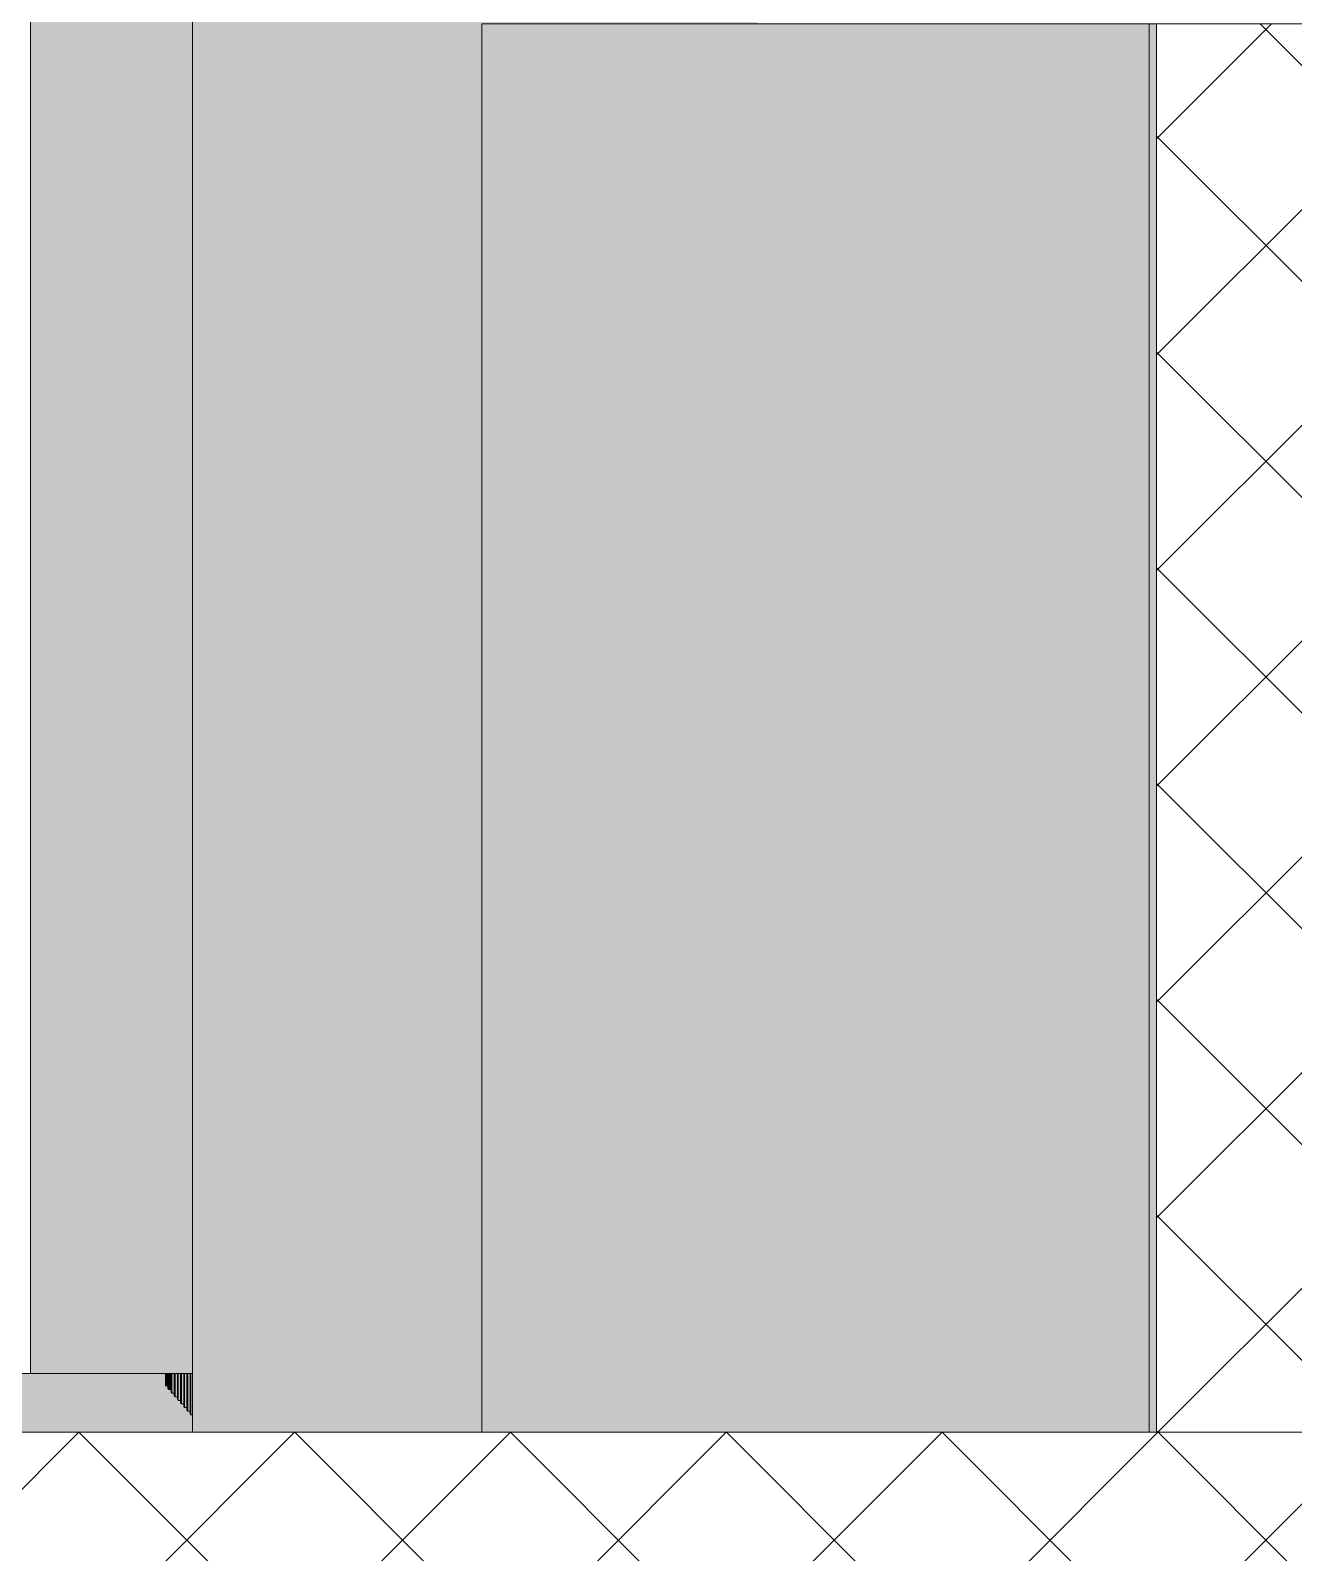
# Model space of a CAD drawing. Header units: millimetres. Extents: x 365175 to 2667127, y -330297 to -162108.
# Drawn here: x 1984368 to 1984906, y -327146 to -326497 of the extents above; entities that cross this region are included whole.
import ezdxf

# ---------------------------------------------------------------- set-up
doc = ezdxf.new("R2010")
doc.units = ezdxf.units.MM
doc.header["$MEASUREMENT"] = 0
for name, color, linetype in [('Sols_ Dalles', 7, 'Continuous'), ('Structure - Murs extérieurs', 7, 'Continuous'), ('TopoAlt', 7, 'Continuous')]:
    doc.layers.add(name, color=color, linetype=linetype)

# ---------------------------------------------------------------- blocks, each defined once
blk = doc.blocks.new('Élément de coupe_788_2', base_point=(2255931.67, -327094.36))
at = {"layer": 'TopoAlt', "linetype": 'Continuous', "lineweight": 0, "true_color": 0x000000}
blk.add_hatch(color=18, dxfattribs=at).paths.add_polyline_path([(1984844.39, -327094.36), (1984847.62, -327094.36), (1984847.62, -326494.36), (1984844.39, -326494.36)])
blk.add_hatch(color=18, dxfattribs=at).paths.add_polyline_path([(1984844.39, -327094.36), (1984847.62, -327094.36), (1984847.62, -326494.36), (1984844.39, -326494.36)])
at = {"layer": 'TopoAlt', "linetype": 'Continuous', "lineweight": 5}
h = blk.add_hatch(dxfattribs=at)
h.set_pattern_fill('Béton_0002', color=1, style=0, pattern_type=2)
h.set_pattern_definition([(45, (2255931.67, -327094.36), (-45.961939, 45.961939), []), (135, (2255931.67, -327094.36), (45.961939, 45.961939), [])])
h.paths.add_polyline_path([(1984847.62, -326494.36), (1984847.62, -327094.36), (1985147.63, -327094.36), (1985147.63, -326494.36)])
at = {"layer": 'TopoAlt', "color": 190, "linetype": 'Continuous', "lineweight": 5, "true_color": 0x8002ff}
blk.add_line((1984844.39, -326494.36), (1984847.62, -326494.36), dxfattribs=at)
at = {"layer": 'TopoAlt', "color": 211, "linetype": 'Continuous', "lineweight": 5, "true_color": 0xfe55ff}
for p, q in [((1984847.62, -326494.36), (1984847.62, -327094.36)), ((1985147.63, -326494.36), (1984847.62, -326494.36)), ((1985147.63, -326494.36), (1985147.63, -327094.36))]:
    blk.add_line(p, q, dxfattribs=at)
blk = doc.blocks.new('Élément de coupe_811_2', base_point=(2255931.67, -327094.36))
at = {"layer": 'TopoAlt', "linetype": 'Continuous', "lineweight": 0, "true_color": 0x000000}
blk.add_hatch(color=18, dxfattribs=at).paths.add_polyline_path([(1984560.18, -326494.36), (1984560.18, -327094.36), (1984844.39, -327094.36), (1984844.39, -326494.36)])
blk.add_hatch(color=18, dxfattribs=at).paths.add_polyline_path([(1984560.18, -326494.36), (1984560.18, -327094.36), (1984844.39, -327094.36), (1984844.39, -326494.36)])
at = {"layer": 'TopoAlt', "color": 190, "linetype": 'Continuous', "lineweight": 5, "true_color": 0x8002ff}
for p, q in [((1984844.39, -326494.36), (1984560.18, -326494.36)), ((1984560.18, -327094.36), (1984560.18, -326494.36)), ((1984844.39, -327094.36), (1984844.39, -326494.36))]:
    blk.add_line(p, q, dxfattribs=at)
blk = doc.blocks.new('Élément de coupe_813_2', base_point=(2255931.67, -327094.36))
at = {"layer": 'Structure - Murs extérieurs', "linetype": 'Continuous', "lineweight": 0, "true_color": 0x000000}
for points in [[(1984436.96, -326194.36), (1984436.96, -327094.36), (1984560.18, -327094.36), (1984560.18, -326494.36), (1984677.65, -326494.36), (1984677.65, -326194.36)], [(1984560.18, -326958.4), (1984440, -327094.36), (1984556.33, -327094.36), (1984560.18, -327090)]]:
    blk.add_hatch(color=18, dxfattribs=at).paths.add_polyline_path(points)
at = {"layer": 'Structure - Murs extérieurs', "color": 7, "linetype": 'Continuous', "lineweight": 5}
blk.add_line((1984436.96, -326194.36), (1984436.96, -327094.36), dxfattribs=at)
blk = doc.blocks.new('Élément de coupe_845_2', base_point=(2255931.67, -327094.36))
at = {"layer": 'Sols_ Dalles', "linetype": 'Continuous', "lineweight": 5, "true_color": 0x252d2a}
h = blk.add_hatch(dxfattribs=at)
h.set_pattern_fill('Bloc_Béton_0002', color=250, style=0, pattern_type=2)
h.set_pattern_definition([(45, (2255931.67, -327094.36), (-45.961939, 45.961939), []), (135, (2255931.67, -327094.36), (45.961939, 45.961939), [])])
h.paths.add_polyline_path([(1980821.25, -327094.36), (1980821.25, -327244.36), (1990244.38, -327244.36), (1990244.38, -327094.36)])
at = {"layer": 'Sols_ Dalles', "color": 211, "linetype": 'Continuous', "lineweight": 5, "true_color": 0xfeaaff}
for p, q in [((1984847.62, -327094.36), (1980821.25, -327094.36)), ((1985147.63, -327094.36), (1984847.62, -327094.36))]:
    blk.add_line(p, q, dxfattribs=at)
blk = doc.blocks.new('Élément de coupe_1244_2', base_point=(2255931.67, -327094.36))
at = {"linetype": 'Continuous', "lineweight": 0, "true_color": 0x000000}
for points in [[(1984426.48, -327075.67), (1984426.89, -327076.13), (1984426.89, -327069.36), (1984426.48, -327069.36)], [(1984426.48, -327075.67), (1984426.89, -327076.13), (1984426.89, -327069.36), (1984426.48, -327069.36)], [(1984426.89, -327069.36), (1984426.89, -327076.13), (1984427.83, -327076.13), (1984427.83, -327069.36)], [(1984426.89, -327069.36), (1984426.89, -327076.13), (1984427.83, -327076.13), (1984427.83, -327069.36)]]:
    blk.add_hatch(color=18, dxfattribs=at).paths.add_polyline_path(points)
at = {"color": 18, "linetype": 'Continuous', "lineweight": 5, "true_color": 0x330000}
for p, q in [((1984426.48, -327075.67), (1984426.48, -327069.36)), ((1984426.89, -327076.13), (1984426.89, -327069.36)), ((1984426.48, -327075.67), (1984426.89, -327076.13)), ((1984426.89, -327076.13), (1984427.83, -327076.13))]:
    blk.add_line(p, q, dxfattribs=at)
blk = doc.blocks.new('Élément de coupe_1245_2', base_point=(2255931.67, -327094.36))
at = {"linetype": 'Continuous', "lineweight": 0, "true_color": 0x000000}
for points in [[(1984427.83, -327077.2), (1984428.24, -327077.67), (1984428.24, -327069.36), (1984427.83, -327069.36)], [(1984427.83, -327077.2), (1984428.24, -327077.67), (1984428.24, -327069.36), (1984427.83, -327069.36)], [(1984428.24, -327069.36), (1984428.24, -327077.67), (1984429.18, -327077.67), (1984429.18, -327069.36)], [(1984428.24, -327069.36), (1984428.24, -327077.67), (1984429.18, -327077.67), (1984429.18, -327069.36)]]:
    blk.add_hatch(color=18, dxfattribs=at).paths.add_polyline_path(points)
at = {"color": 18, "linetype": 'Continuous', "lineweight": 5, "true_color": 0x330000}
for p, q in [((1984427.83, -327077.2), (1984427.83, -327069.36)), ((1984428.24, -327077.67), (1984428.24, -327069.36)), ((1984427.83, -327077.2), (1984428.24, -327077.67)), ((1984428.24, -327077.67), (1984429.18, -327077.67))]:
    blk.add_line(p, q, dxfattribs=at)
blk = doc.blocks.new('Élément de coupe_1246_2', base_point=(2255931.67, -327094.36))
at = {"linetype": 'Continuous', "lineweight": 0, "true_color": 0x000000}
for points in [[(1984429.18, -327078.74), (1984429.59, -327079.21), (1984429.59, -327069.36), (1984429.18, -327069.36)], [(1984429.18, -327078.74), (1984429.59, -327079.21), (1984429.59, -327069.36), (1984429.18, -327069.36)], [(1984429.59, -327069.36), (1984429.59, -327079.21), (1984430.53, -327079.21), (1984430.53, -327069.36)], [(1984429.59, -327069.36), (1984429.59, -327079.21), (1984430.53, -327079.21), (1984430.53, -327069.36)]]:
    blk.add_hatch(color=18, dxfattribs=at).paths.add_polyline_path(points)
at = {"color": 18, "linetype": 'Continuous', "lineweight": 5, "true_color": 0x330000}
for p, q in [((1984429.18, -327078.74), (1984429.18, -327069.36)), ((1984429.59, -327079.21), (1984429.59, -327069.36)), ((1984429.18, -327078.74), (1984429.59, -327079.21)), ((1984429.59, -327079.21), (1984430.53, -327079.21))]:
    blk.add_line(p, q, dxfattribs=at)
blk = doc.blocks.new('Élément de coupe_1247_2', base_point=(2255931.67, -327094.36))
at = {"linetype": 'Continuous', "lineweight": 0, "true_color": 0x000000}
for points in [[(1984430.53, -327080.28), (1984430.94, -327080.75), (1984430.94, -327069.36), (1984430.53, -327069.36)], [(1984430.53, -327080.28), (1984430.94, -327080.75), (1984430.94, -327069.36), (1984430.53, -327069.36)], [(1984430.94, -327069.36), (1984430.94, -327080.75), (1984431.88, -327080.75), (1984431.88, -327069.36)], [(1984430.94, -327069.36), (1984430.94, -327080.75), (1984431.88, -327080.75), (1984431.88, -327069.36)]]:
    blk.add_hatch(color=18, dxfattribs=at).paths.add_polyline_path(points)
at = {"color": 18, "linetype": 'Continuous', "lineweight": 5, "true_color": 0x330000}
for p, q in [((1984430.53, -327080.28), (1984430.53, -327069.36)), ((1984430.94, -327080.75), (1984430.94, -327069.36)), ((1984430.53, -327080.28), (1984430.94, -327080.75)), ((1984430.94, -327080.75), (1984431.88, -327080.75))]:
    blk.add_line(p, q, dxfattribs=at)
blk = doc.blocks.new('Élément de coupe_1248_2', base_point=(2255931.67, -327094.36))
at = {"linetype": 'Continuous', "lineweight": 0, "true_color": 0x000000}
for points in [[(1984431.88, -327081.82), (1984432.29, -327082.29), (1984432.29, -327069.36), (1984431.88, -327069.36)], [(1984431.88, -327081.82), (1984432.29, -327082.29), (1984432.29, -327069.36), (1984431.88, -327069.36)], [(1984432.29, -327069.36), (1984432.29, -327082.29), (1984433.23, -327082.29), (1984433.23, -327069.36)], [(1984432.29, -327069.36), (1984432.29, -327082.29), (1984433.23, -327082.29), (1984433.23, -327069.36)]]:
    blk.add_hatch(color=18, dxfattribs=at).paths.add_polyline_path(points)
at = {"color": 18, "linetype": 'Continuous', "lineweight": 5, "true_color": 0x330000}
for p, q in [((1984431.88, -327081.82), (1984431.88, -327069.36)), ((1984432.29, -327082.29), (1984432.29, -327069.36)), ((1984431.88, -327081.82), (1984432.29, -327082.29)), ((1984432.29, -327082.29), (1984433.23, -327082.29))]:
    blk.add_line(p, q, dxfattribs=at)
blk = doc.blocks.new('Élément de coupe_1249_2', base_point=(2255931.67, -327094.36))
at = {"linetype": 'Continuous', "lineweight": 0, "true_color": 0x000000}
for points in [[(1984433.23, -327083.36), (1984433.64, -327083.82), (1984433.64, -327069.36), (1984433.23, -327069.36)], [(1984433.23, -327083.36), (1984433.64, -327083.82), (1984433.64, -327069.36), (1984433.23, -327069.36)], [(1984433.64, -327069.36), (1984433.64, -327083.82), (1984434.58, -327083.82), (1984434.58, -327069.36)], [(1984433.64, -327069.36), (1984433.64, -327083.82), (1984434.58, -327083.82), (1984434.58, -327069.36)]]:
    blk.add_hatch(color=18, dxfattribs=at).paths.add_polyline_path(points)
at = {"color": 18, "linetype": 'Continuous', "lineweight": 5, "true_color": 0x330000}
for p, q in [((1984433.23, -327083.36), (1984433.23, -327069.36)), ((1984433.64, -327083.82), (1984433.64, -327069.36)), ((1984433.23, -327083.36), (1984433.64, -327083.82)), ((1984433.64, -327083.82), (1984434.58, -327083.82))]:
    blk.add_line(p, q, dxfattribs=at)
blk = doc.blocks.new('Élément de coupe_1250_2', base_point=(2255931.67, -327094.36))
at = {"linetype": 'Continuous', "lineweight": 0, "true_color": 0x000000}
for points in [[(1984434.58, -327084.9), (1984434.99, -327085.36), (1984434.99, -327069.36), (1984434.58, -327069.36)], [(1984434.58, -327084.9), (1984434.99, -327085.36), (1984434.99, -327069.36), (1984434.58, -327069.36)], [(1984434.99, -327069.36), (1984434.99, -327085.36), (1984435.93, -327085.36), (1984435.93, -327069.36)], [(1984434.99, -327069.36), (1984434.99, -327085.36), (1984435.93, -327085.36), (1984435.93, -327069.36)]]:
    blk.add_hatch(color=18, dxfattribs=at).paths.add_polyline_path(points)
at = {"color": 18, "linetype": 'Continuous', "lineweight": 5, "true_color": 0x330000}
for p, q in [((1984434.58, -327084.9), (1984434.58, -327069.36)), ((1984434.99, -327085.36), (1984434.99, -327069.36)), ((1984434.58, -327084.9), (1984434.99, -327085.36)), ((1984434.99, -327085.36), (1984435.93, -327085.36))]:
    blk.add_line(p, q, dxfattribs=at)
blk = doc.blocks.new('Élément de coupe_1251_2', base_point=(2255931.67, -327094.36))
at = {"linetype": 'Continuous', "lineweight": 0, "true_color": 0x000000}
for points in [[(1984435.93, -327086.44), (1984436.34, -327086.9), (1984436.34, -327069.36), (1984435.93, -327069.36)], [(1984435.93, -327086.44), (1984436.34, -327086.9), (1984436.34, -327069.36), (1984435.93, -327069.36)], [(1984436.34, -327086.9), (1984436.96, -327086.9), (1984436.96, -327069.36), (1984436.34, -327069.36)], [(1984436.34, -327086.9), (1984436.96, -327086.9), (1984436.96, -327069.36), (1984436.34, -327069.36)]]:
    blk.add_hatch(color=18, dxfattribs=at).paths.add_polyline_path(points)
at = {"color": 18, "linetype": 'Continuous', "lineweight": 5, "true_color": 0x330000}
for p, q in [((1984435.93, -327086.44), (1984435.93, -327069.36)), ((1984436.34, -327086.9), (1984436.34, -327069.36)), ((1984435.93, -327086.44), (1984436.34, -327086.9)), ((1984436.34, -327086.9), (1984436.96, -327086.9))]:
    blk.add_line(p, q, dxfattribs=at)
blk = doc.blocks.new('Élément de coupe_1252_2', base_point=(2255931.67, -327094.36))
at = {"linetype": 'Continuous', "lineweight": 0, "true_color": 0x000000}
for points in [[(1984425.54, -327069.36), (1984425.32, -327069.36), (1984425.32, -327074.35), (1984425.54, -327074.59)], [(1984425.54, -327069.36), (1984425.32, -327069.36), (1984425.32, -327074.35), (1984425.54, -327074.59)], [(1984425.54, -327069.36), (1984425.54, -327074.59), (1984426.48, -327074.59), (1984426.48, -327069.36)], [(1984425.54, -327069.36), (1984425.54, -327074.59), (1984426.48, -327074.59), (1984426.48, -327069.36)]]:
    blk.add_hatch(color=18, dxfattribs=at).paths.add_polyline_path(points)
at = {"color": 18, "linetype": 'Continuous', "lineweight": 5, "true_color": 0x330000}
for p, q in [((1984425.54, -327074.59), (1984425.54, -327069.36)), ((1984425.32, -327074.35), (1984425.54, -327074.59)), ((1984425.54, -327074.59), (1984426.48, -327074.59))]:
    blk.add_line(p, q, dxfattribs=at)
blk = doc.blocks.new('Élément de coupe_1255_2', base_point=(2255931.67, -327094.36))
at = {"linetype": 'Continuous', "lineweight": 0, "true_color": 0x000000}
for points in [[(1984425.32, -327069.36), (1982481.18, -327069.36), (1982481.18, -327094.36), (1984436.96, -327094.36), (1984436.96, -327086.9), (1984436.34, -327086.9), (1984435.93, -327086.44), (1984435.93, -327085.36), (1984434.99, -327085.36), (1984434.58, -327084.9), (1984434.58, -327083.82), (1984433.64, -327083.82), (1984433.23, -327083.36), (1984433.23, -327082.29), (1984432.29, -327082.29), (1984431.88, -327081.82), (1984431.88, -327080.75), (1984430.94, -327080.75), (1984430.53, -327080.28), (1984430.53, -327079.21), (1984429.59, -327079.21), (1984429.18, -327078.74), (1984429.18, -327077.67), (1984428.24, -327077.67), (1984427.83, -327077.2), (1984427.83, -327076.13), (1984426.89, -327076.13), (1984426.48, -327075.67), (1984426.48, -327074.59), (1984425.54, -327074.59), (1984425.32, -327074.35)], [(1984009, -327094.36), (1984436.96, -327094.36), (1984436.96, -327086.9), (1984436.34, -327086.9), (1984435.93, -327086.44), (1984435.93, -327085.36), (1984434.99, -327085.36), (1984434.58, -327084.9), (1984434.58, -327083.82), (1984433.64, -327083.82), (1984433.23, -327083.36), (1984433.23, -327082.29), (1984432.29, -327082.29), (1984431.88, -327081.82), (1984431.88, -327080.75), (1984430.94, -327080.75), (1984430.53, -327080.28), (1984430.53, -327079.21), (1984429.59, -327079.21), (1984429.18, -327078.74), (1984429.18, -327077.67), (1984428.24, -327077.67), (1984427.83, -327077.2), (1984427.83, -327076.13), (1984426.89, -327076.13), (1984426.48, -327075.67), (1984426.48, -327074.59), (1984425.54, -327074.59), (1984425.32, -327074.35), (1984425.32, -327069.36), (1984009, -327069.36)]]:
    blk.add_hatch(color=18, dxfattribs=at).paths.add_polyline_path(points)
at = {"color": 7, "linetype": 'Continuous', "lineweight": 5}
blk.add_line((1982481.18, -327069.36), (1984367.96, -327069.36), dxfattribs=at)
blk = doc.blocks.new('Élément de coupe_1257_2', base_point=(2255931.67, -327094.36))
at = {"layer": 'TopoAlt', "linetype": 'Continuous', "lineweight": 0, "true_color": 0x000000}
for points in [[(1984367.96, -327069.36), (1984436.96, -327069.36), (1984436.96, -326469.36), (1984367.96, -326469.36)], [(1984418.55, -327069.36), (1984436.96, -327069.36), (1984436.96, -326469.36), (1984431.93, -326469.36), (1984431.93, -327054.23)]]:
    blk.add_hatch(color=18, dxfattribs=at).paths.add_polyline_path(points)
at = {"layer": 'TopoAlt', "color": 190, "linetype": 'Continuous', "lineweight": 5, "true_color": 0x8002ff}
for p, q in [((1984367.96, -326469.36), (1984436.96, -326469.36)), ((1984367.96, -327069.36), (1984367.96, -326469.36)), ((1984436.96, -327069.36), (1984367.96, -327069.36))]:
    blk.add_line(p, q, dxfattribs=at)

msp = doc.modelspace()

# ---------------------------------------------------------------- block references
at = {"lineweight": 0}
for name in ['Élément de coupe_1252_2', 'Élément de coupe_1244_2', 'Élément de coupe_1245_2', 'Élément de coupe_1246_2', 'Élément de coupe_1247_2', 'Élément de coupe_1248_2', 'Élément de coupe_1249_2', 'Élément de coupe_1250_2', 'Élément de coupe_1251_2', 'Élément de coupe_1255_2']:
    msp.add_blockref(name, (2255931.67, -327094.361), dxfattribs=at)
at = {"layer": 'Sols_ Dalles', "lineweight": 0}
msp.add_blockref('Élément de coupe_845_2', (2255931.67, -327094.361), dxfattribs=at)
at = {"layer": 'Structure - Murs extérieurs', "lineweight": 0}
msp.add_blockref('Élément de coupe_813_2', (2255931.67, -327094.361), dxfattribs=at)
at = {"layer": 'TopoAlt', "lineweight": 0}
for name in ['Élément de coupe_1257_2', 'Élément de coupe_811_2', 'Élément de coupe_788_2']:
    msp.add_blockref(name, (2255931.67, -327094.361), dxfattribs=at)

doc.saveas('drawing.dxf')
